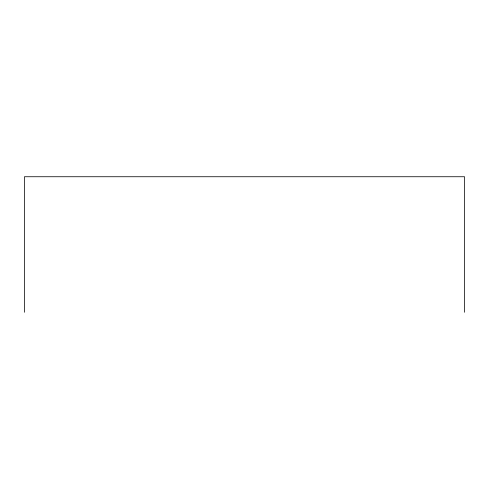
<?xml version="1.0" encoding="UTF-8"?>
<svg xmlns="http://www.w3.org/2000/svg" width="489" height="489" viewBox="0 0 489 489"><rect width="100%" height="100%" fill="white"/><g stroke="black" fill="none" stroke-linecap="round" stroke-linejoin="round"><path stroke-width="0.73" d="M464.55 312.263L464.55 176.737L24.45 176.737L24.45 312.263"/></g></svg>
